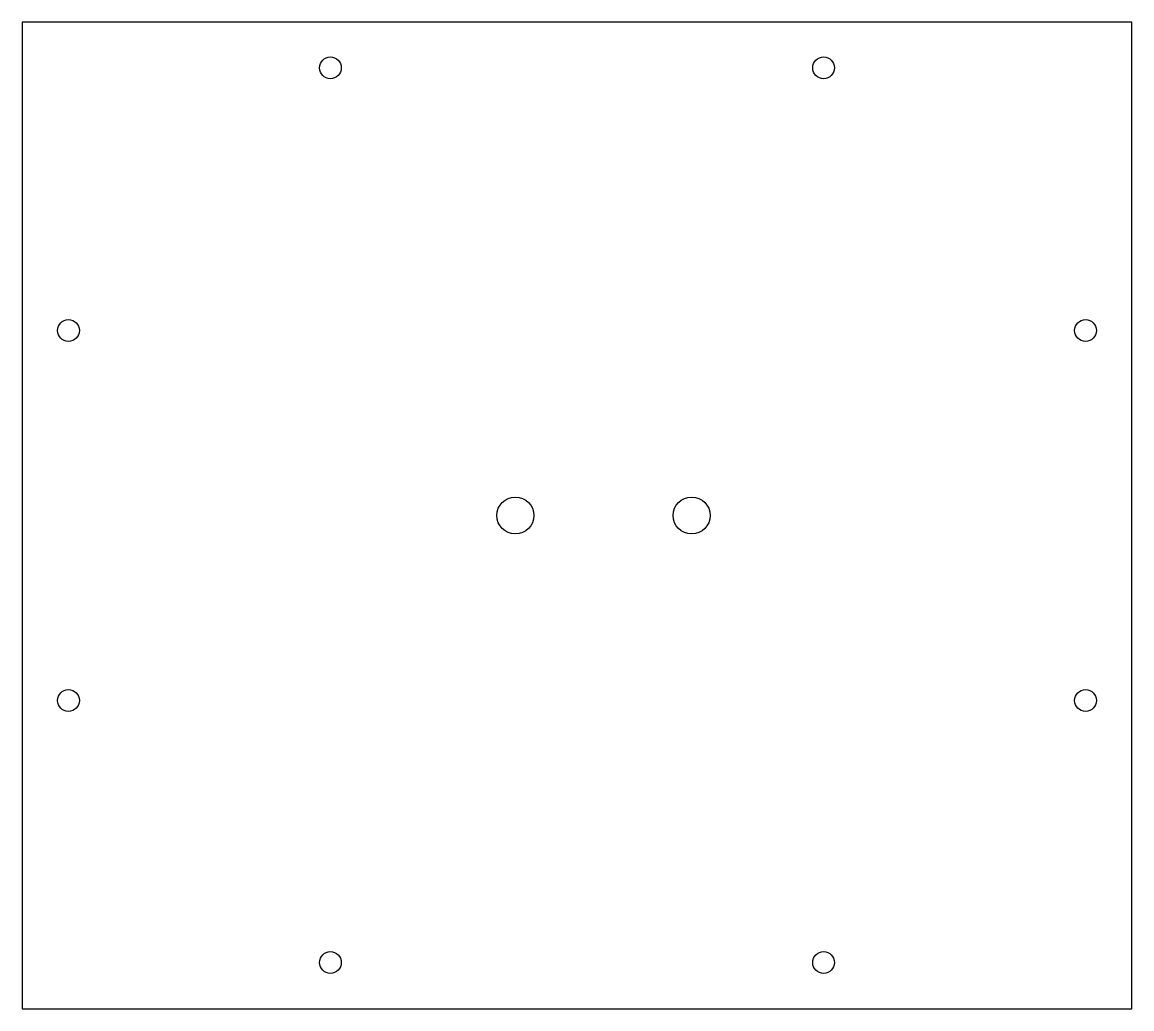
# Model space of a CAD drawing. Header units: inches. Extents: x -4.5 to 4.5, y -4 to 4.
import ezdxf

# ---------------------------------------------------------------- set-up
doc = ezdxf.new("R2010")
doc.units = ezdxf.units.IN
doc.header["$MEASUREMENT"] = 0

msp = doc.modelspace()

# ---------------------------------------------------------------- linework, layer by layer
at = {"color": 7, "linetype": 'Continuous', "lineweight": 25}
for p, q in [((4.5, 4), (-4.5, 4)), ((-4.5, 4), (-4.5, -4)), ((4.5, -4), (4.5, 4)), ((-4.5, -4), (4.5, -4))]:
    msp.add_line(p, q, dxfattribs=at)
for centre, radius in [((-2, 3.63), 0.0885), ((2, 3.63), 0.0885), ((-4.125, 1.5), 0.0885), ((4.125, 1.5), 0.0885), ((-0.5, 0), 0.15), ((0.93, 0), 0.15), ((-4.125, -1.5), 0.0885), ((4.125, -1.5), 0.0885), ((-2, -3.625), 0.0885), ((2, -3.625), 0.0885)]:
    msp.add_circle(centre, radius, dxfattribs=at)

doc.saveas('drawing.dxf')
